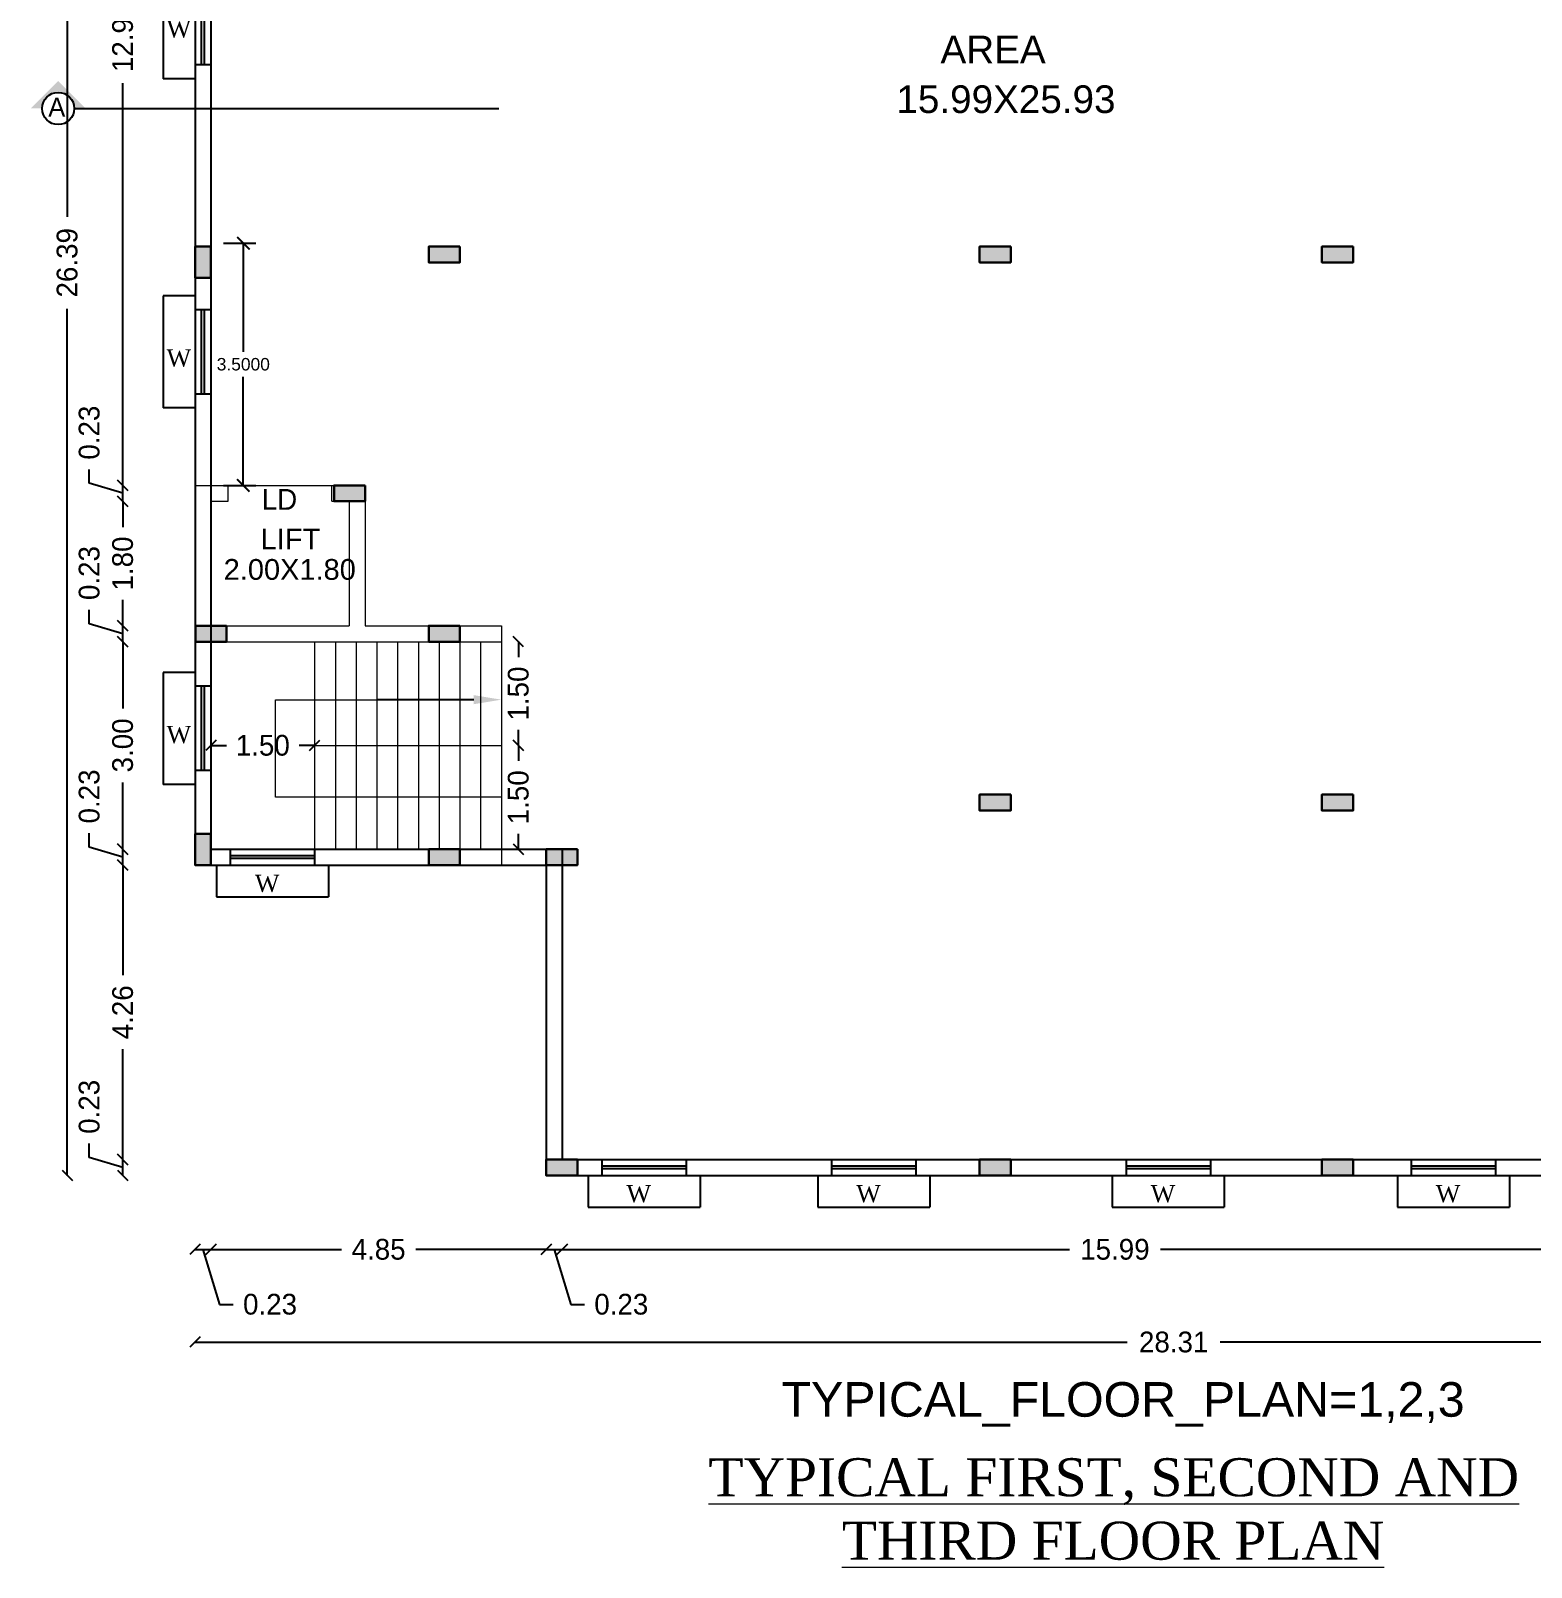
# Model space of a CAD drawing. Header units: metres. Extents: x -1560950 to -1560825, y 42726 to 42863.
# Drawn here: x -1560916.09 to -1560894.38, y 42784.17 to 42806.38 of the extents above; entities that cross this region are included whole.
import ezdxf
from ezdxf import colors
from ezdxf.entities.mleader import LeaderData, LeaderLine
from ezdxf.enums import TextEntityAlignment as Align
from ezdxf.math import Vec2, Vec3

# ---------------------------------------------------------------- set-up
doc = ezdxf.new("R2010")
doc.units = ezdxf.units.M
doc.header["$LTSCALE"] = 750
doc.header["$MEASUREMENT"] = 0
doc.header["$PDMODE"] = 35
doc.header["$PDSIZE"] = 50
doc.linetypes.add('DASHEDX2', pattern=[1.5, 1, -0.5])
doc.layers.get('0').update_dxf_attribs({"lineweight": 5})
doc.layers.get('Defpoints').update_dxf_attribs({"lineweight": 0})
for name, color, linetype in [('BLK_1_FLR_1_BLT_UP_AREA', 1, 'Continuous'), ('BLK_1_FLR_1_CARPET_AREA', 10, 'Continuous'), ('BLK_1_FLR_1_EXIT_WIDTH_DOOR', 2, 'Continuous'), ('BLK_1_FLR_1_REGULAR_ROOM_1', 117, 'Continuous')]:
    doc.layers.add(name, color=color, linetype=linetype)
doc.layers.add('wall', color=7, linetype='Continuous', lineweight=30)
doc.styles.add('2', font='swisscb.ttf', dxfattribs={"height": 1.1})
doc.styles.add('HP-12', font='palab.ttf', dxfattribs={"height": 14})
doc.styles.get("Standard").update_dxf_attribs({"font": 'arial.ttf'})
doc.styles.add('Stylus BT', font='stylu.ttf', dxfattribs={"height": 10})
doc.styles.add('sunahari', font='framd.ttf', dxfattribs={"height": 0.3})
doc.dimstyles.new('CIVIL Mt.1', dxfattribs={"dimscale": 0, "dimtxt": 0.4, "dimasz": 0.15, "dimexe": 0.18, "dimexo": 0.0625, "dimgap": 0.1, "dimtad": 0, "dimzin": 0, "dimdsep": 46, "dimtxsty": 'sunahari', "dimblk": 'OBLIQUE', "dimcen": 0.09, "dimse1": 1, "dimse2": 1, "dimclrd": 253, "dimclrt": 4, "dimadec": 0, "dimazin": 0, "dimtfac": 1, "dimtofl": 0, "dimtmove": 1, "dimatfit": 3, "dimfxl": 0, "dimfrac": 2, "dimtolj": 1, "dimtzin": 0, "dimarcsym": 0})
doc.dimstyles.new('STANDARD$0', dxfattribs={"dimtxt": 12, "dimasz": 3, "dimexe": 0, "dimexo": 0, "dimgap": 0, "dimtad": 0, "dimtih": 1, "dimtoh": 1, "dimdec": 1, "dimzin": 0, "dimdsep": 46, "dimlunit": 4, "dimtxsty": 'HP-12', "dimblk": 'ARCHTICK', "dimcen": 0, "dimclrd": 21, "dimclre": 2, "dimclrt": 1, "dimadec": 0, "dimazin": 0, "dimtfac": 1, "dimtdec": 1, "dimtofl": 0, "dimtmove": 1, "dimatfit": 2, "dimldrblk": 'DOTSMALL', "dimfxl": 0, "dimfrac": 1, "dimtolj": 1, "dimtzin": 0, "dimlwd": -1, "dimlwe": -1, "dimarcsym": 0})

# ---------------------------------------------------------------- blocks, each defined once
blk = doc.blocks.new('A$C1C442E2B')
at = {"ltscale": 0.25}
h = blk.add_hatch(color=43, dxfattribs=at)
h.dxf.hatch_style = 1
h.paths.add_polyline_path([(0.23, 0.45), (0, 0.45), (0, 0), (0.23, 0)])
at = {"layer": 'wall', "color": 240, "ltscale": 0.25}
blk.add_lwpolyline([(0, 0.45), (0.23, 0.45), (0.23, 0), (0, 0)], close=True, dxfattribs=at)
blk = doc.blocks.new('_Oblique')
at = {"color": 0, "linetype": 'ByBlock', "lineweight": -2}
blk.add_line((-0.5, -0.5), (0.5, 0.5), dxfattribs=at)
blk = doc.blocks.new('*D1108')
at = {"color": 253, "lineweight": -2, "ltscale": 0.25}
for p, q in [((-1560909.033, 42796.052), (-1560909.033, 42795.829)), ((-1560909.033, 42794.552), (-1560909.033, 42794.775))]:
    blk.add_line(p, q, dxfattribs=at)
at = {"layer": 'Defpoints', "color": 0, "ltscale": 0.25}
for p in [(-1560909.279, 42796.052), (-1560909.033, 42796.052), (-1560909.279, 42794.552)]:
    blk.add_point(p, dxfattribs=at)
at = {"color": 253, "lineweight": -2, "ltscale": 0.25, "xscale": 0.15, "yscale": 0.15, "zscale": 0.15}
for p, rotation in [((-1560909.033, 42796.052), 90), ((-1560909.033, 42794.552), 270)]:
    blk.add_blockref('_Oblique', p, dxfattribs=dict(at, rotation=rotation))
at = {"color": 4, "ltscale": 0.25, "insert": (-1560909.033, 42795.302), "char_height": 0.3, "attachment_point": 5, "rotation": 90, "style": 'sunahari'}
blk.add_mtext('\\A1;1.50', dxfattribs=at)
blk = doc.blocks.new('*D1109')
at = {"color": 253, "lineweight": -2, "ltscale": 0.25}
for p, q in [((-1560909.033, 42797.552), (-1560909.033, 42797.329)), ((-1560909.033, 42796.052), (-1560909.033, 42796.275))]:
    blk.add_line(p, q, dxfattribs=at)
at = {"layer": 'Defpoints', "color": 0, "ltscale": 0.25}
for p in [(-1560909.279, 42797.552), (-1560909.033, 42797.552), (-1560909.279, 42796.052)]:
    blk.add_point(p, dxfattribs=at)
at = {"color": 253, "lineweight": -2, "ltscale": 0.25, "xscale": 0.15, "yscale": 0.15, "zscale": 0.15}
for p, rotation in [((-1560909.033, 42797.552), 90), ((-1560909.033, 42796.052), 270)]:
    blk.add_blockref('_Oblique', p, dxfattribs=dict(at, rotation=rotation))
at = {"color": 4, "ltscale": 0.25, "insert": (-1560909.033, 42796.802), "char_height": 0.3, "attachment_point": 5, "rotation": 90, "style": 'sunahari'}
blk.add_mtext('\\A1;1.50', dxfattribs=at)
blk = doc.blocks.new('*D1110')
at = {"color": 253, "lineweight": -2, "ltscale": 0.25}
for p, q in [((-1560913.479, 42796.052), (-1560913.256, 42796.052)), ((-1560911.979, 42796.052), (-1560912.202, 42796.052))]:
    blk.add_line(p, q, dxfattribs=at)
at = {"layer": 'Defpoints', "color": 0, "ltscale": 0.25}
for p in [(-1560913.479, 42796.052), (-1560913.479, 42796.052), (-1560911.979, 42796.052)]:
    blk.add_point(p, dxfattribs=at)
at = {"color": 253, "lineweight": -2, "ltscale": 0.25, "xscale": 0.15, "yscale": 0.15, "zscale": 0.15, "rotation": 180}
blk.add_blockref('_Oblique', (-1560913.479, 42796.052), dxfattribs=at)
at = {"color": 253, "lineweight": -2, "ltscale": 0.25, "xscale": 0.15, "yscale": 0.15, "zscale": 0.15}
blk.add_blockref('_Oblique', (-1560911.979, 42796.052), dxfattribs=at)
at = {"color": 4, "ltscale": 0.25, "insert": (-1560912.729, 42796.052), "char_height": 0.3, "attachment_point": 5, "style": 'sunahari'}
blk.add_mtext('\\A1;1.50', dxfattribs=at)
blk = doc.blocks.new('*D1158')
at = {"color": 253, "lineweight": -2, "ltscale": 0.25}
for p, q in [((-1560915.239, 42794.582), (-1560915.239, 42794.782)), ((-1560914.755, 42794.437), (-1560915.239, 42794.582)), ((-1560914.755, 42794.322), (-1560914.755, 42794.552))]:
    blk.add_line(p, q, dxfattribs=at)
at = {"layer": 'Defpoints', "color": 0, "ltscale": 0.25}
for p in [(-1560914.755, 42794.552), (-1560913.479, 42794.552), (-1560913.709, 42794.322)]:
    blk.add_point(p, dxfattribs=at)
at = {"color": 253, "lineweight": -2, "ltscale": 0.25, "xscale": 0.15, "yscale": 0.15, "zscale": 0.15}
for p, rotation in [((-1560914.755, 42794.552), 90), ((-1560914.755, 42794.322), 270)]:
    blk.add_blockref('_Oblique', p, dxfattribs=dict(at, rotation=rotation))
at = {"color": 4, "ltscale": 0.25, "insert": (-1560915.239, 42795.314), "char_height": 0.3, "attachment_point": 5, "rotation": 90, "style": 'sunahari'}
blk.add_mtext('\\A1;0.23', dxfattribs=at)
blk = doc.blocks.new('*D1159')
at = {"color": 253, "lineweight": -2, "ltscale": 0.25}
for p, q in [((-1560914.755, 42797.552), (-1560914.755, 42796.588)), ((-1560914.755, 42794.552), (-1560914.755, 42795.515))]:
    blk.add_line(p, q, dxfattribs=at)
at = {"layer": 'Defpoints', "color": 0, "ltscale": 0.25}
for p in [(-1560914.755, 42797.552), (-1560913.479, 42797.552), (-1560913.479, 42794.552)]:
    blk.add_point(p, dxfattribs=at)
at = {"color": 253, "lineweight": -2, "ltscale": 0.25, "xscale": 0.15, "yscale": 0.15, "zscale": 0.15}
for p, rotation in [((-1560914.755, 42797.552), 90), ((-1560914.755, 42794.552), 270)]:
    blk.add_blockref('_Oblique', p, dxfattribs=dict(at, rotation=rotation))
at = {"color": 4, "ltscale": 0.25, "insert": (-1560914.755, 42796.052), "char_height": 0.3, "attachment_point": 5, "rotation": 90, "style": 'sunahari'}
blk.add_mtext('\\A1;3.00', dxfattribs=at)
blk = doc.blocks.new('*D1160')
at = {"color": 253, "lineweight": -2, "ltscale": 0.25}
for p, q in [((-1560915.239, 42797.812), (-1560915.239, 42798.012)), ((-1560914.755, 42797.667), (-1560915.239, 42797.812)), ((-1560914.755, 42797.552), (-1560914.755, 42797.782))]:
    blk.add_line(p, q, dxfattribs=at)
at = {"layer": 'Defpoints', "color": 0, "ltscale": 0.25}
for p in [(-1560914.755, 42797.782), (-1560913.479, 42797.782), (-1560913.479, 42797.552)]:
    blk.add_point(p, dxfattribs=at)
at = {"color": 253, "lineweight": -2, "ltscale": 0.25, "xscale": 0.15, "yscale": 0.15, "zscale": 0.15}
for p, rotation in [((-1560914.755, 42797.782), 90), ((-1560914.755, 42797.552), 270)]:
    blk.add_blockref('_Oblique', p, dxfattribs=dict(at, rotation=rotation))
at = {"color": 4, "ltscale": 0.25, "insert": (-1560915.239, 42798.544), "char_height": 0.3, "attachment_point": 5, "rotation": 90, "style": 'sunahari'}
blk.add_mtext('\\A1;0.23', dxfattribs=at)
blk = doc.blocks.new('*D1161')
at = {"color": 253, "lineweight": -2, "ltscale": 0.25}
for p, q in [((-1560914.755, 42799.582), (-1560914.755, 42799.209)), ((-1560914.755, 42797.782), (-1560914.755, 42798.155))]:
    blk.add_line(p, q, dxfattribs=at)
at = {"layer": 'Defpoints', "color": 0, "ltscale": 0.25}
for p in [(-1560914.755, 42799.582), (-1560913.479, 42799.582), (-1560913.479, 42797.782)]:
    blk.add_point(p, dxfattribs=at)
at = {"color": 253, "lineweight": -2, "ltscale": 0.25, "xscale": 0.15, "yscale": 0.15, "zscale": 0.15}
for p, rotation in [((-1560914.755, 42799.582), 90), ((-1560914.755, 42797.782), 270)]:
    blk.add_blockref('_Oblique', p, dxfattribs=dict(at, rotation=rotation))
at = {"color": 4, "ltscale": 0.25, "insert": (-1560914.755, 42798.682), "char_height": 0.3, "attachment_point": 5, "rotation": 90, "style": 'sunahari'}
blk.add_mtext('\\A1;1.80', dxfattribs=at)
blk = doc.blocks.new('*D1162')
at = {"color": 253, "lineweight": -2, "ltscale": 0.25}
for p, q in [((-1560915.239, 42799.842), (-1560915.239, 42800.042)), ((-1560914.755, 42799.697), (-1560915.239, 42799.842)), ((-1560914.755, 42799.582), (-1560914.755, 42799.812))]:
    blk.add_line(p, q, dxfattribs=at)
at = {"layer": 'Defpoints', "color": 0, "ltscale": 0.25}
for p in [(-1560914.755, 42799.812), (-1560913.709, 42799.812), (-1560913.479, 42799.582)]:
    blk.add_point(p, dxfattribs=at)
at = {"color": 253, "lineweight": -2, "ltscale": 0.25, "xscale": 0.15, "yscale": 0.15, "zscale": 0.15}
for p, rotation in [((-1560914.755, 42799.812), 90), ((-1560914.755, 42799.582), 270)]:
    blk.add_blockref('_Oblique', p, dxfattribs=dict(at, rotation=rotation))
at = {"color": 4, "ltscale": 0.25, "insert": (-1560915.239, 42800.574), "char_height": 0.3, "attachment_point": 5, "rotation": 90, "style": 'sunahari'}
blk.add_mtext('\\A1;0.23', dxfattribs=at)
blk = doc.blocks.new('*D1163')
at = {"color": 253, "lineweight": -2, "ltscale": 0.25}
for p, q in [((-1560914.755, 42812.764), (-1560914.755, 42806.949)), ((-1560914.755, 42799.812), (-1560914.755, 42805.627))]:
    blk.add_line(p, q, dxfattribs=at)
at = {"layer": 'Defpoints', "color": 0, "ltscale": 0.25}
for p in [(-1560914.755, 42812.764), (-1560913.479, 42812.764), (-1560913.709, 42799.812)]:
    blk.add_point(p, dxfattribs=at)
at = {"color": 253, "lineweight": -2, "ltscale": 0.25, "xscale": 0.15, "yscale": 0.15, "zscale": 0.15}
for p, rotation in [((-1560914.755, 42812.764), 90), ((-1560914.755, 42799.812), 270)]:
    blk.add_blockref('_Oblique', p, dxfattribs=dict(at, rotation=rotation))
at = {"color": 4, "ltscale": 0.25, "insert": (-1560914.755, 42806.288), "char_height": 0.3, "attachment_point": 5, "rotation": 90, "style": 'sunahari'}
blk.add_mtext('\\A1;12.95', dxfattribs=at)
blk = doc.blocks.new('*D1167')
at = {"color": 253, "lineweight": -2, "ltscale": 0.25}
for p, q in [((-1560915.558, 42816.224), (-1560915.558, 42803.693)), ((-1560915.558, 42789.835), (-1560915.558, 42802.366))]:
    blk.add_line(p, q, dxfattribs=at)
at = {"layer": 'Defpoints', "color": 0, "ltscale": 0.25}
for p in [(-1560915.558, 42816.224), (-1560913.183, 42816.224), (-1560909.076, 42789.835)]:
    blk.add_point(p, dxfattribs=at)
at = {"color": 253, "lineweight": -2, "ltscale": 0.25, "xscale": 0.15, "yscale": 0.15, "zscale": 0.15}
for p, rotation in [((-1560915.558, 42816.224), 90), ((-1560915.558, 42789.835), 270)]:
    blk.add_blockref('_Oblique', p, dxfattribs=dict(at, rotation=rotation))
at = {"color": 4, "ltscale": 0.25, "insert": (-1560915.558, 42803.03), "char_height": 0.3, "attachment_point": 5, "rotation": 90, "style": 'sunahari'}
blk.add_mtext('\\A1;26.39', dxfattribs=at)
blk = doc.blocks.new('*D1188')
at = {"color": 253, "lineweight": -2, "ltscale": 0.25}
for p, q in [((-1560883.399, 42814.806), (-1560883.399, 42802.981)), ((-1560883.399, 42789.835), (-1560883.399, 42801.66))]:
    blk.add_line(p, q, dxfattribs=at)
at = {"layer": 'Defpoints', "color": 0, "ltscale": 0.25}
for p in [(-1560896.319, 42814.806), (-1560883.399, 42814.806), (-1560892.182, 42789.835)]:
    blk.add_point(p, dxfattribs=at)
at = {"color": 253, "lineweight": -2, "ltscale": 0.25, "xscale": 0.15, "yscale": 0.15, "zscale": 0.15}
for p, rotation in [((-1560883.399, 42814.806), 90), ((-1560883.399, 42789.835), 270)]:
    blk.add_blockref('_Oblique', p, dxfattribs=dict(at, rotation=rotation))
at = {"color": 4, "ltscale": 0.25, "insert": (-1560883.399, 42802.32), "char_height": 0.3, "attachment_point": 5, "rotation": 90, "style": 'sunahari'}
blk.add_mtext('\\A1;24.97', dxfattribs=at)
blk = doc.blocks.new('*D1231')
at = {"color": 253, "lineweight": -2, "ltscale": 0.25}
for p, q in [((-1560915.239, 42790.095), (-1560915.239, 42790.295)), ((-1560914.755, 42789.95), (-1560915.239, 42790.095)), ((-1560914.755, 42789.835), (-1560914.755, 42790.065))]:
    blk.add_line(p, q, dxfattribs=at)
at = {"layer": 'Defpoints', "color": 0, "ltscale": 0.25}
for p in [(-1560914.755, 42790.065), (-1560908.295, 42790.065), (-1560908.525, 42789.835)]:
    blk.add_point(p, dxfattribs=at)
at = {"color": 253, "lineweight": -2, "ltscale": 0.25, "xscale": 0.15, "yscale": 0.15, "zscale": 0.15}
for p, rotation in [((-1560914.755, 42790.065), 90), ((-1560914.755, 42789.835), 270)]:
    blk.add_blockref('_Oblique', p, dxfattribs=dict(at, rotation=rotation))
at = {"color": 4, "ltscale": 0.25, "insert": (-1560915.239, 42790.827), "char_height": 0.3, "attachment_point": 5, "rotation": 90, "style": 'sunahari'}
blk.add_mtext('\\A1;0.23', dxfattribs=at)
blk = doc.blocks.new('*D1232')
at = {"color": 253, "lineweight": -2, "ltscale": 0.25}
for p, q in [((-1560914.755, 42794.322), (-1560914.755, 42792.728)), ((-1560914.755, 42790.065), (-1560914.755, 42791.658))]:
    blk.add_line(p, q, dxfattribs=at)
at = {"layer": 'Defpoints', "color": 0, "ltscale": 0.25}
for p in [(-1560914.755, 42794.322), (-1560913.605, 42794.322), (-1560908.295, 42790.065)]:
    blk.add_point(p, dxfattribs=at)
at = {"color": 253, "lineweight": -2, "ltscale": 0.25, "xscale": 0.15, "yscale": 0.15, "zscale": 0.15}
for p, rotation in [((-1560914.755, 42794.322), 90), ((-1560914.755, 42790.065), 270)]:
    blk.add_blockref('_Oblique', p, dxfattribs=dict(at, rotation=rotation))
at = {"color": 4, "ltscale": 0.25, "insert": (-1560914.755, 42792.193), "char_height": 0.3, "attachment_point": 5, "rotation": 90, "style": 'sunahari'}
blk.add_mtext('\\A1;4.26', dxfattribs=at)
blk = doc.blocks.new('*D1233')
at = {"color": 253, "lineweight": -2, "ltscale": 0.25}
for p, q in [((-1560913.709, 42788.765), (-1560913.479, 42788.765)), ((-1560913.594, 42788.765), (-1560913.356, 42787.971)), ((-1560913.356, 42787.971), (-1560913.156, 42787.971))]:
    blk.add_line(p, q, dxfattribs=at)
at = {"layer": 'Defpoints', "color": 0, "ltscale": 0.25}
for p in [(-1560913.479, 42794.552), (-1560913.709, 42794.322), (-1560913.479, 42788.765)]:
    blk.add_point(p, dxfattribs=at)
at = {"color": 253, "lineweight": -2, "ltscale": 0.25, "xscale": 0.15, "yscale": 0.15, "zscale": 0.15, "rotation": 180}
blk.add_blockref('_Oblique', (-1560913.709, 42788.765), dxfattribs=at)
at = {"color": 253, "lineweight": -2, "ltscale": 0.25, "xscale": 0.15, "yscale": 0.15, "zscale": 0.15}
blk.add_blockref('_Oblique', (-1560913.479, 42788.765), dxfattribs=at)
at = {"color": 4, "ltscale": 0.25, "insert": (-1560912.624, 42787.971), "char_height": 0.3, "attachment_point": 5, "style": 'sunahari'}
blk.add_mtext('\\A1;0.23', dxfattribs=at)
blk = doc.blocks.new('*D1234')
at = {"color": 253, "lineweight": -2, "ltscale": 0.25}
for p, q in [((-1560913.479, 42788.765), (-1560911.591, 42788.765)), ((-1560908.629, 42788.765), (-1560910.517, 42788.765))]:
    blk.add_line(p, q, dxfattribs=at)
at = {"layer": 'Defpoints', "color": 0, "ltscale": 0.25}
for p in [(-1560913.479, 42794.552), (-1560908.629, 42789.835), (-1560908.629, 42788.765)]:
    blk.add_point(p, dxfattribs=at)
at = {"color": 253, "lineweight": -2, "ltscale": 0.25, "xscale": 0.15, "yscale": 0.15, "zscale": 0.15, "rotation": 180}
blk.add_blockref('_Oblique', (-1560913.479, 42788.765), dxfattribs=at)
at = {"color": 253, "lineweight": -2, "ltscale": 0.25, "xscale": 0.15, "yscale": 0.15, "zscale": 0.15}
blk.add_blockref('_Oblique', (-1560908.629, 42788.765), dxfattribs=at)
at = {"color": 4, "ltscale": 0.25, "insert": (-1560911.054, 42788.765), "char_height": 0.3, "attachment_point": 5, "style": 'sunahari'}
blk.add_mtext('\\A1;4.85', dxfattribs=at)
blk = doc.blocks.new('*D1235')
at = {"color": 253, "lineweight": -2, "ltscale": 0.25}
for p, q in [((-1560908.629, 42788.765), (-1560908.399, 42788.765)), ((-1560908.514, 42788.765), (-1560908.276, 42787.971)), ((-1560908.276, 42787.971), (-1560908.076, 42787.971))]:
    blk.add_line(p, q, dxfattribs=at)
at = {"layer": 'Defpoints', "color": 0, "ltscale": 0.25}
for p in [(-1560908.399, 42790.065), (-1560908.629, 42789.835), (-1560908.399, 42788.765)]:
    blk.add_point(p, dxfattribs=at)
at = {"color": 253, "lineweight": -2, "ltscale": 0.25, "xscale": 0.15, "yscale": 0.15, "zscale": 0.15, "rotation": 180}
blk.add_blockref('_Oblique', (-1560908.629, 42788.765), dxfattribs=at)
at = {"color": 253, "lineweight": -2, "ltscale": 0.25, "xscale": 0.15, "yscale": 0.15, "zscale": 0.15}
blk.add_blockref('_Oblique', (-1560908.399, 42788.765), dxfattribs=at)
at = {"color": 4, "ltscale": 0.25, "insert": (-1560907.544, 42787.971), "char_height": 0.3, "attachment_point": 5, "style": 'sunahari'}
blk.add_mtext('\\A1;0.23', dxfattribs=at)
blk = doc.blocks.new('*D1236')
at = {"color": 253, "lineweight": -2, "ltscale": 0.25}
for p, q in [((-1560908.399, 42788.765), (-1560901.063, 42788.765)), ((-1560892.412, 42788.765), (-1560899.748, 42788.765))]:
    blk.add_line(p, q, dxfattribs=at)
at = {"layer": 'Defpoints', "color": 0, "ltscale": 0.25}
for p in [(-1560908.399, 42790.065), (-1560892.412, 42790.065), (-1560892.412, 42788.765)]:
    blk.add_point(p, dxfattribs=at)
at = {"color": 253, "lineweight": -2, "ltscale": 0.25, "xscale": 0.15, "yscale": 0.15, "zscale": 0.15, "rotation": 180}
blk.add_blockref('_Oblique', (-1560908.399, 42788.765), dxfattribs=at)
at = {"color": 253, "lineweight": -2, "ltscale": 0.25, "xscale": 0.15, "yscale": 0.15, "zscale": 0.15}
blk.add_blockref('_Oblique', (-1560892.412, 42788.765), dxfattribs=at)
at = {"color": 4, "ltscale": 0.25, "insert": (-1560900.405, 42788.765), "char_height": 0.3, "attachment_point": 5, "style": 'sunahari'}
blk.add_mtext('\\A1;15.99', dxfattribs=at)
blk = doc.blocks.new('*D1244')
at = {"color": 253, "lineweight": -2, "ltscale": 0.25}
for p, q in [((-1560913.709, 42787.425), (-1560900.226, 42787.425)), ((-1560885.401, 42787.425), (-1560898.884, 42787.425))]:
    blk.add_line(p, q, dxfattribs=at)
at = {"layer": 'Defpoints', "color": 0, "ltscale": 0.25}
for p in [(-1560885.401, 42801.308), (-1560913.709, 42794.322), (-1560885.401, 42787.425)]:
    blk.add_point(p, dxfattribs=at)
at = {"color": 253, "lineweight": -2, "ltscale": 0.25, "xscale": 0.15, "yscale": 0.15, "zscale": 0.15, "rotation": 180}
blk.add_blockref('_Oblique', (-1560913.709, 42787.425), dxfattribs=at)
at = {"color": 253, "lineweight": -2, "ltscale": 0.25, "xscale": 0.15, "yscale": 0.15, "zscale": 0.15}
blk.add_blockref('_Oblique', (-1560885.401, 42787.425), dxfattribs=at)
at = {"color": 4, "ltscale": 0.25, "insert": (-1560899.555, 42787.425), "char_height": 0.3, "attachment_point": 5, "style": 'sunahari'}
blk.add_mtext('\\A1;28.31', dxfattribs=at)
blk = doc.blocks.new('_ArchTick')
at = {"color": 0, "linetype": 'ByBlock', "const_width": 0.15}
blk.add_lwpolyline([(-0.5, -0.5), (0.5, 0.5)], dxfattribs=at)
blk = doc.blocks.new('*D1262')
at = {"layer": 'BLK_1_FLR_1_EXIT_WIDTH_DOOR', "color": 0, "lineweight": -2}
for p, q in [((-1560913.295, 42803.312), (-1560912.831, 42803.312)), ((-1560913.011, 42803.312), (-1560913.011, 42801.744)), ((-1560913.011, 42799.812), (-1560913.011, 42801.38)), ((-1560913.295, 42799.812), (-1560912.831, 42799.812))]:
    blk.add_line(p, q, dxfattribs=at)
at = {"layer": 'Defpoints', "color": 0}
for p in [(-1560913.358, 42803.312, -30000), (-1560913.011, 42803.312), (-1560913.358, 42799.812, -30000)]:
    blk.add_point(p, dxfattribs=at)
at = {"layer": 'BLK_1_FLR_1_EXIT_WIDTH_DOOR', "color": 0, "lineweight": -2, "xscale": 0.18, "yscale": 0.18, "zscale": 0.18}
for p, rotation in [((-1560913.011, 42803.312), 90.00029675876041), ((-1560913.011, 42799.812), 270.0002967587604)]:
    blk.add_blockref('_ArchTick', p, dxfattribs=dict(at, rotation=rotation))
at = {"layer": 'BLK_1_FLR_1_EXIT_WIDTH_DOOR', "color": 0, "insert": (-1560913.011, 42801.562), "char_height": 0.18, "attachment_point": 5}
blk.add_mtext('\\A1;3.5000', dxfattribs=at)

msp = doc.modelspace()

# ---------------------------------------------------------------- hatches: boundary and pattern name
at = {"lineweight": -2}
msp.add_hatch(color=0, dxfattribs=at).paths.add_polyline_path([(-1560915.29031, 42805.26045), (-1560915.68785, 42805.65799), (-1560916.08539, 42805.26045), (-1560915.92072, 42805.26045, -1), (-1560915.45497, 42805.26045)])

# ---------------------------------------------------------------- linework, layer by layer
at = {"color": 0, "ltscale": 0.25}
for p, q in [((-1560913.47881, 42812.76405), (-1560913.47881, 42794.55177)), ((-1560913.70881, 42812.37727), (-1560913.70881, 42794.32177)), ((-1560913.70881, 42799.81177), (-1560911.24881, 42799.81177)), ((-1560913.22881, 42799.58177), (-1560913.22881, 42799.81177)), ((-1560911.72881, 42799.58177), (-1560911.72881, 42799.81177)), ((-1560911.24881, 42799.81177), (-1560911.24881, 42797.78177)), ((-1560913.47881, 42799.58177), (-1560913.47881, 42797.78177)), ((-1560913.47881, 42799.58177), (-1560913.22881, 42799.58177)), ((-1560911.72881, 42799.58177), (-1560911.47881, 42799.58177)), ((-1560911.47881, 42799.58177), (-1560911.47881, 42797.78177)), ((-1560913.47881, 42797.78177), (-1560911.47881, 42797.78177)), ((-1560911.24881, 42797.78177), (-1560909.27881, 42797.78177)), ((-1560909.87881, 42797.78177), (-1560909.87881, 42794.32177)), ((-1560909.27881, 42797.78177), (-1560909.27881, 42794.32177)), ((-1560913.47881, 42797.55177), (-1560913.47881, 42794.55177)), ((-1560913.47881, 42797.55177), (-1560909.27881, 42797.55177)), ((-1560911.97881, 42797.55177), (-1560911.97881, 42794.55177)), ((-1560911.67881, 42797.55177), (-1560911.67881, 42794.55177)), ((-1560911.37881, 42797.55177), (-1560911.37881, 42794.55177)), ((-1560911.07881, 42797.55177), (-1560911.07881, 42794.55177)), ((-1560910.77881, 42797.55177), (-1560910.77881, 42794.55177)), ((-1560910.47881, 42797.55177), (-1560910.47881, 42794.55177)), ((-1560910.17881, 42797.55177), (-1560910.17881, 42794.55177)), ((-1560909.57881, 42797.55177), (-1560909.57881, 42794.55177)), ((-1560911.97881, 42796.05177), (-1560909.27881, 42796.05177)), ((-1560913.47881, 42794.55177), (-1560909.87881, 42794.55177)), ((-1560913.47881, 42794.55177), (-1560908.39891, 42794.55177)), ((-1560908.39891, 42794.55177), (-1560908.39891, 42790.06499)), ((-1560913.70881, 42794.32177), (-1560908.62891, 42794.32177)), ((-1560908.62891, 42794.32177), (-1560908.62891, 42789.83499)), ((-1560908.39891, 42790.06499), (-1560892.41151, 42790.06499)), ((-1560908.62891, 42789.83499), (-1560892.18151, 42789.83499))]:
    msp.add_line(p, q, dxfattribs=at)
at = {"color": 0, "lineweight": -3}
for p, q in [((-1560914.16881, 42807.30972), (-1560914.16881, 42805.68972)), ((-1560913.61381, 42805.88972), (-1560913.61381, 42807.10972)), ((-1560913.57381, 42805.88972), (-1560913.57381, 42807.10972)), ((-1560913.47881, 42805.88972), (-1560913.70881, 42805.88972)), ((-1560913.70881, 42805.68972), (-1560914.16881, 42805.68972)), ((-1560913.70881, 42802.55078), (-1560914.16881, 42802.55078)), ((-1560914.16881, 42802.55078), (-1560914.16881, 42800.93078)), ((-1560913.47881, 42802.35078), (-1560913.70881, 42802.35078)), ((-1560913.61381, 42801.13078), (-1560913.61381, 42802.35078)), ((-1560913.57381, 42801.13078), (-1560913.57381, 42802.35078)), ((-1560913.47881, 42801.13078), (-1560913.70881, 42801.13078)), ((-1560913.70881, 42800.93078), (-1560914.16881, 42800.93078)), ((-1560913.70881, 42797.10686), (-1560914.16881, 42797.10686)), ((-1560914.16881, 42797.10686), (-1560914.16881, 42795.48686)), ((-1560913.47881, 42796.90686), (-1560913.70881, 42796.90686)), ((-1560913.61381, 42795.68686), (-1560913.61381, 42796.90686)), ((-1560913.57381, 42795.68686), (-1560913.57381, 42796.90686)), ((-1560913.47881, 42795.68686), (-1560913.70881, 42795.68686)), ((-1560913.70881, 42795.48686), (-1560914.16881, 42795.48686)), ((-1560913.19881, 42794.55177), (-1560913.19881, 42794.32177)), ((-1560911.97881, 42794.55177), (-1560911.97881, 42794.32177)), ((-1560913.39881, 42794.32177), (-1560913.39881, 42793.86177)), ((-1560911.97881, 42794.45677), (-1560913.19881, 42794.45677)), ((-1560911.97881, 42794.41677), (-1560913.19881, 42794.41677)), ((-1560911.77881, 42794.32177), (-1560911.77881, 42793.86177)), ((-1560913.39881, 42793.86177), (-1560911.77881, 42793.86177)), ((-1560907.82454, 42790.06499), (-1560907.82454, 42789.83499)), ((-1560906.60454, 42789.96999), (-1560907.82454, 42789.96999)), ((-1560906.60454, 42789.92999), (-1560907.82454, 42789.92999)), ((-1560906.60454, 42790.06499), (-1560906.60454, 42789.83499)), ((-1560904.50202, 42790.06499), (-1560904.50202, 42789.83499)), ((-1560903.28202, 42789.96999), (-1560904.50202, 42789.96999)), ((-1560903.28202, 42789.92999), (-1560904.50202, 42789.92999)), ((-1560903.28202, 42790.06499), (-1560903.28202, 42789.83499)), ((-1560900.24334, 42790.06499), (-1560900.24334, 42789.83499)), ((-1560899.02334, 42789.96999), (-1560900.24334, 42789.96999)), ((-1560899.02334, 42789.92999), (-1560900.24334, 42789.92999)), ((-1560899.02334, 42790.06499), (-1560899.02334, 42789.83499)), ((-1560896.12008, 42790.06499), (-1560896.12008, 42789.83499)), ((-1560894.90008, 42789.96999), (-1560896.12008, 42789.96999)), ((-1560894.90008, 42789.92999), (-1560896.12008, 42789.92999)), ((-1560894.90008, 42790.06499), (-1560894.90008, 42789.83499)), ((-1560908.02454, 42789.83499), (-1560908.02454, 42789.37499)), ((-1560906.40454, 42789.83499), (-1560906.40454, 42789.37499)), ((-1560904.70202, 42789.83499), (-1560904.70202, 42789.37499)), ((-1560903.08202, 42789.83499), (-1560903.08202, 42789.37499)), ((-1560900.44334, 42789.83499), (-1560900.44334, 42789.37499)), ((-1560898.82334, 42789.83499), (-1560898.82334, 42789.37499)), ((-1560896.32008, 42789.83499), (-1560896.32008, 42789.37499)), ((-1560894.70008, 42789.83499), (-1560894.70008, 42789.37499)), ((-1560908.02454, 42789.37499), (-1560906.40454, 42789.37499)), ((-1560904.70202, 42789.37499), (-1560903.08202, 42789.37499)), ((-1560900.44334, 42789.37499), (-1560898.82334, 42789.37499)), ((-1560896.32008, 42789.37499), (-1560894.70008, 42789.37499))]:
    msp.add_line(p, q, dxfattribs=at)
at = {"color": 0, "linetype": 'DASHEDX2', "lineweight": -2}
msp.add_line((-1560915.45497, 42805.26045), (-1560909.31728, 42805.26045), dxfattribs=at)
at = {"color": 0, "ltscale": 0.25}
msp.add_lwpolyline([(-1560909.27881, 42795.30577), (-1560912.54688, 42795.30577), (-1560912.54688, 42796.71305), (-1560911.07881, 42796.71305)], dxfattribs=at)
at = {"color": 0, "lineweight": -2}
msp.add_circle((-1560915.68785, 42805.26045), 0.23287, dxfattribs=at)
at = {"layer": 'BLK_1_FLR_1_BLT_UP_AREA', "color": 52}
msp.add_lwpolyline([(-1560885.40101, 42812.37727), (-1560892.18151, 42812.37727), (-1560896.31883, 42812.37727), (-1560896.31883, 42816.22405), (-1560913.70881, 42816.22405), (-1560913.70881, 42812.37727), (-1560913.70881, 42794.32177), (-1560908.62891, 42794.32177), (-1560908.62891, 42789.83499), (-1560892.18151, 42789.83499), (-1560892.18151, 42794.32177), (-1560892.18151, 42801.3081), (-1560885.40101, 42801.3081)], close=True, dxfattribs=at)
at = {"layer": 'BLK_1_FLR_1_CARPET_AREA', "color": 52}
msp.add_lwpolyline([(-1560885.63101, 42812.14727), (-1560892.18151, 42812.14727), (-1560896.54883, 42812.14727), (-1560896.54883, 42815.99405), (-1560913.47881, 42815.99405), (-1560913.47881, 42812.37727), (-1560913.47881, 42794.55177), (-1560908.39891, 42794.55177), (-1560908.39891, 42790.06499), (-1560892.41151, 42790.06499), (-1560892.41151, 42794.32177), (-1560892.41151, 42801.5381), (-1560885.63101, 42801.5381)], close=True, dxfattribs=at)
at = {"layer": 'BLK_1_FLR_1_REGULAR_ROOM_1', "color": 2}
msp.add_lwpolyline([(-1560885.63101, 42812.14727), (-1560892.18151, 42812.14727), (-1560896.54883, 42812.14727), (-1560896.54883, 42815.99405), (-1560913.47881, 42815.99405), (-1560913.47881, 42812.37727), (-1560913.47881, 42794.55177), (-1560908.39891, 42794.55177), (-1560908.39891, 42790.06499), (-1560892.41151, 42790.06499), (-1560892.41151, 42794.32177), (-1560892.41151, 42801.5381), (-1560885.63101, 42801.5381)], close=True, dxfattribs=at)

# ---------------------------------------------------------------- block references
at = {"color": 0, "ltscale": 0.25}
for p in [(-1560913.70881, 42802.81406), (-1560913.70881, 42794.32177)]:
    msp.add_blockref('A$C1C442E2B', p, dxfattribs=at)
at = {"color": 0, "ltscale": 0.25, "rotation": 270}
for p in [(-1560910.32881, 42803.26405), (-1560902.36151, 42803.26405), (-1560897.41151, 42803.26405), (-1560911.69881, 42799.81177), (-1560913.70381, 42797.78177), (-1560910.32881, 42797.78177), (-1560902.36151, 42795.34046), (-1560897.41151, 42795.34046), (-1560910.32881, 42794.55177), (-1560908.62891, 42794.55177), (-1560908.62891, 42790.06499), (-1560902.36151, 42790.06499), (-1560897.41151, 42790.06499)]:
    msp.add_blockref('A$C1C442E2B', p, dxfattribs=at)

# ---------------------------------------------------------------- texts
at = {"color": 0}
for s, height, p in [(' AREA', 0.4, (-1560903.08266, 42805.91417)), ('15.99X25.93', 0.4, (-1560903.56512, 42805.19515)), ('LIFT', 0.3, (-1560912.7596, 42798.88725))]:
    msp.add_text(s, height=height, rotation=360, dxfattribs=at).set_placement(p)
at = {"color": 0, "linetype": 'ByBlock', "ltscale": 0.25, "style": 'sunahari'}
msp.add_text('LD', height=0.3, dxfattribs=at).set_placement((-1560912.74434, 42799.45895))
at = {"color": 0, "lineweight": -3, "char_height": 0.25, "attachment_point": 3, "style": '2'}
for insert in [(-1560913.7649, 42806.53687), (-1560913.7649, 42801.77794), (-1560913.7649, 42796.33401), (-1560912.4874, 42794.18201), (-1560907.11313, 42789.69524), (-1560903.7906, 42789.69524), (-1560899.53192, 42789.69524), (-1560895.40867, 42789.69524)]:
    msp.add_mtext_dynamic_manual_height_columns('{\\fTimes New Roman|b0|i0|c0|p18;W}', width=0.804374, gutter_width=1.75, heights=[0], dxfattribs=dict(at, insert=insert))
at = {"color": 0, "ltscale": 0.25, "insert": (-1560913.29444, 42798.74644), "char_height": 0.3, "width": 10.4014615, "attachment_point": 1}
msp.add_mtext('2.00X1.80', dxfattribs=at)
at = {"color": 0, "ltscale": 0.25, "insert": (-1560907.13368, 42785.74639), "char_height": 0.55, "width": 13.0675622, "attachment_point": 1, "style": 'sunahari'}
msp.add_mtext('{\\fTimes New Roman|b0|i0|c0|p18;\\W4.09377;\\L \\W1;TYPICAL FIRST, SECOND AND \\P\\W6.69044;  \\W1;THIRD FLOOR PLAN}', dxfattribs=at)
at = {"color": 0, "lineweight": -2, "style": 'Stylus BT'}
msp.add_attdef('A', text='1', height=0.276, dxfattribs=at).set_placement((-1560915.70835, 42805.14224), align=Align.CENTER)
at = {"layer": 'BLK_1_FLR_1_BLT_UP_AREA', "color": 13, "insert": (-1560905.22596, 42786.84637), "char_height": 0.5, "attachment_point": 1}
msp.add_mtext_dynamic_manual_height_columns('TYPICAL_FLOOR_PLAN=1,2,3', width=10.5970681, gutter_width=0.9, heights=[0], dxfattribs=at)

# ---------------------------------------------------------------- dimensions: what is measured, and where the dimension line sits
at = {"color": 0, "ltscale": 0.25}
for base, p1, p2, angle, picture, middle in [((-1560915.55827, 42816.22405), (-1560909.07557, 42789.83499), (-1560913.18283, 42816.22405), 270, '*D1167', (-1560915.55827, 42803.02952)), ((-1560883.39926, 42814.80581), (-1560892.18151, 42789.83499), (-1560896.31883, 42814.80581), 270, '*D1188', (-1560883.39926, 42802.3204)), ((-1560914.75482, 42812.76405), (-1560913.70881, 42799.81177), (-1560913.47881, 42812.76405), 270, '*D1163', (-1560914.75482, 42806.28791)), ((-1560914.75482, 42799.81177), (-1560913.47881, 42799.58177), (-1560913.70881, 42799.81177), 270, '*D1162', (-1560915.23943, 42800.14215)), ((-1560914.75482, 42799.58177), (-1560913.47881, 42797.78177), (-1560913.47881, 42799.58177), 270, '*D1161', (-1560914.75482, 42798.68177)), ((-1560914.75482, 42797.78177), (-1560913.47881, 42797.55177), (-1560913.47881, 42797.78177), 270, '*D1160', (-1560915.23943, 42798.11215)), ((-1560914.75482, 42797.55177), (-1560913.47881, 42794.55177), (-1560913.47881, 42797.55177), 270, '*D1159', (-1560914.75482, 42796.05177)), ((-1560909.03338, 42797.55177), (-1560909.27881, 42796.05177), (-1560909.27881, 42797.55177), 90, '*D1109', (-1560909.03338, 42796.80177)), ((-1560909.03338, 42796.05177), (-1560909.27881, 42794.55177), (-1560909.27881, 42796.05177), 90, '*D1108', (-1560909.03338, 42795.30177)), ((-1560914.75482, 42794.55177), (-1560913.70881, 42794.32177), (-1560913.47881, 42794.55177), 270, '*D1158', (-1560915.23943, 42794.88215)), ((-1560914.75482, 42794.32177), (-1560908.29518, 42790.06499), (-1560913.60508, 42794.32177), 270, '*D1232', (-1560914.75482, 42792.19338)), ((-1560914.75482, 42790.06499), (-1560908.52518, 42789.83499), (-1560908.29518, 42790.06499), 270, '*D1231', (-1560915.23943, 42790.39538))]:
    dim = msp.add_linear_dim(base=base, p1=p1, p2=p2, angle=angle, dimstyle='CIVIL Mt.1', override={"dimscale": 1}, dxfattribs=at)
    dim.commit()
    dim.dimension.update_dxf_attribs({"geometry": picture, "text_midpoint": middle})
for base, p1, p2, picture, middle in [((-1560885.40101, 42787.42485), (-1560913.70881, 42794.32177), (-1560885.40101, 42801.3081), '*D1244', (-1560899.55491, 42787.42485)), ((-1560913.47881, 42796.05177), (-1560911.97881, 42796.05177), (-1560913.47881, 42796.05177), '*D1110', (-1560912.72881, 42796.05177)), ((-1560913.47881, 42788.76516), (-1560913.70881, 42794.32177), (-1560913.47881, 42794.55177), '*D1233', (-1560913.05566, 42787.97132)), ((-1560908.62891, 42788.76516), (-1560913.47881, 42794.55177), (-1560908.62891, 42789.83499), '*D1234', (-1560911.05386, 42788.76516)), ((-1560908.39891, 42788.76516), (-1560908.62891, 42789.83499), (-1560908.39891, 42790.06499), '*D1235', (-1560907.97576, 42787.97132)), ((-1560892.41151, 42788.76516), (-1560908.39891, 42790.06499), (-1560892.41151, 42790.06499), '*D1236', (-1560900.40521, 42788.76516))]:
    dim = msp.add_linear_dim(base=base, p1=p1, p2=p2, dimstyle='CIVIL Mt.1', override={"dimscale": 1}, dxfattribs=at)
    dim.commit()
    dim.dimension.update_dxf_attribs({"geometry": picture, "text_midpoint": middle})
at = {"layer": 'BLK_1_FLR_1_EXIT_WIDTH_DOOR'}
dim = msp.add_aligned_dim(p1=(-1560913.35772, 42799.81177, -30000), p2=(-1560913.35773, 42803.31177, -30000), distance=-0.34701, dimstyle='STANDARD$0', override={"dimtxt": 0.18, "dimasz": 0.18, "dimexe": 0.18, "dimexo": 0.0625, "dimgap": 0.09, "dimtad": 1, "dimdec": 4, "dimlunit": 2, "dimtxsty": 'Standard', "dimcen": 0.09, "dimclrd": 0, "dimclre": 0, "dimclrt": 0, "dimtdec": 4, "dimtmove": 0, "dimatfit": 3, "dimldrblk": 'ArchTick', "dimfrac": 0, "dimlwd": 65534, "dimlwe": 65534}, dxfattribs=at)
dim.commit()
dim.dimension.update_dxf_attribs({"geometry": '*D1262', "text_midpoint": (-1560913.01071, 42801.56177)})

# ---------------------------------------------------------------- leaders
at = {"color": 0, "ltscale": 0.25}
ml = msp.add_multileader_mtext('Standard', dxfattribs=at)
ml.set_content('', color=4)
ml.set_leader_properties(color=252)
ml.build(insert=Vec2(0, 0))
ml.multileader.update_dxf_attribs({"leader_type": 2, "text_left_attachment_type": 2, "text_right_attachment_type": 2, "dogleg_length": 0.05, "arrow_head_size": 0.4, "scale": 2})
ctx = ml.context
ctx.base_point, ctx.scale, ctx.char_height, ctx.arrow_head_size, ctx.landing_gap_size, ctx.plane_origin = Vec3(-1560911.07881, 42796.71305), 2, 0.46, 0.4, 0, Vec3(-1560909.87881, 42796.71305)
ctx.left_attachment, ctx.right_attachment, ctx.text_align_type = 2, 2, 2
notes = []
notes.append((ctx, [(0, (1, 1, 0), (-1560910.97881, 42796.71305), (-1, 0), 0.1, [(0, [(-1560909.27881, 42796.71305)], 0, [])])]))
ctx.mtext.insert, ctx.mtext.alignment, ctx.mtext.flow_direction = Vec3(-1560911.07881, 42796.94305), 3, 5
for ctx, leaders in notes:
    for number, flags, end, landing, length, lines in leaders:
        leader = LeaderData()
        leader.index, (leader.has_last_leader_line, leader.has_dogleg_vector, leader.attachment_direction) = number, flags
        leader.last_leader_point, leader.dogleg_vector, leader.dogleg_length = Vec3(end), Vec3(landing), length
        for number, points, colour, breaks in lines:
            line = LeaderLine()
            line.index, line.vertices, line.color, line.breaks = number, Vec3.list(points), colors.encode_raw_color(colour), breaks
            leader.lines.append(line)
        ctx.leaders.append(leader)

doc.saveas('drawing.dxf')
